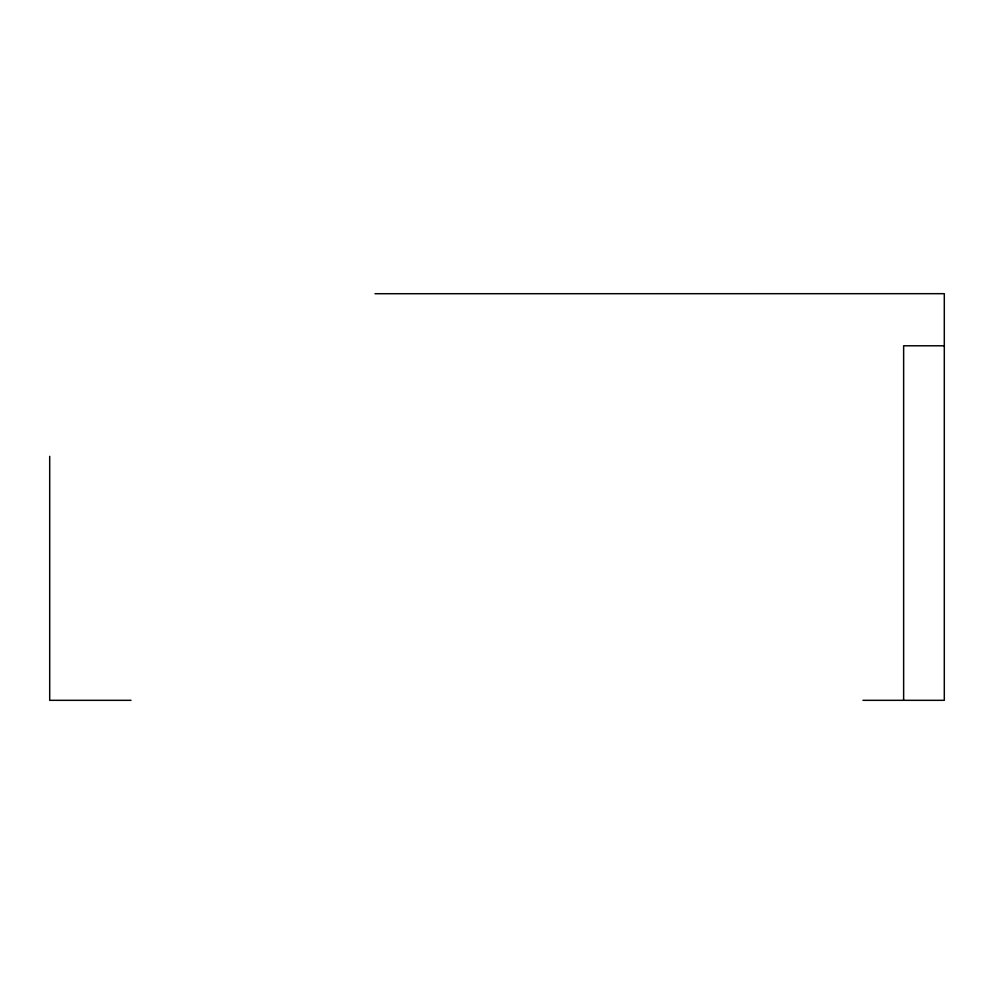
<?xml version="1.0" encoding="UTF-8"?>
<svg xmlns="http://www.w3.org/2000/svg" width="994" height="994" viewBox="0 0 994 994"><rect width="100%" height="100%" fill="white"/><g stroke="black" fill="none" stroke-linecap="round" stroke-linejoin="round"><path stroke-width="1.49" d="M375.011 293.715L944.3 293.677L944.3 700.323L862.966 700.323M944.3 345.788L903.633 345.788L903.633 700.323M131.022 700.323L49.7 700.323L49.7 456.333"/></g></svg>
